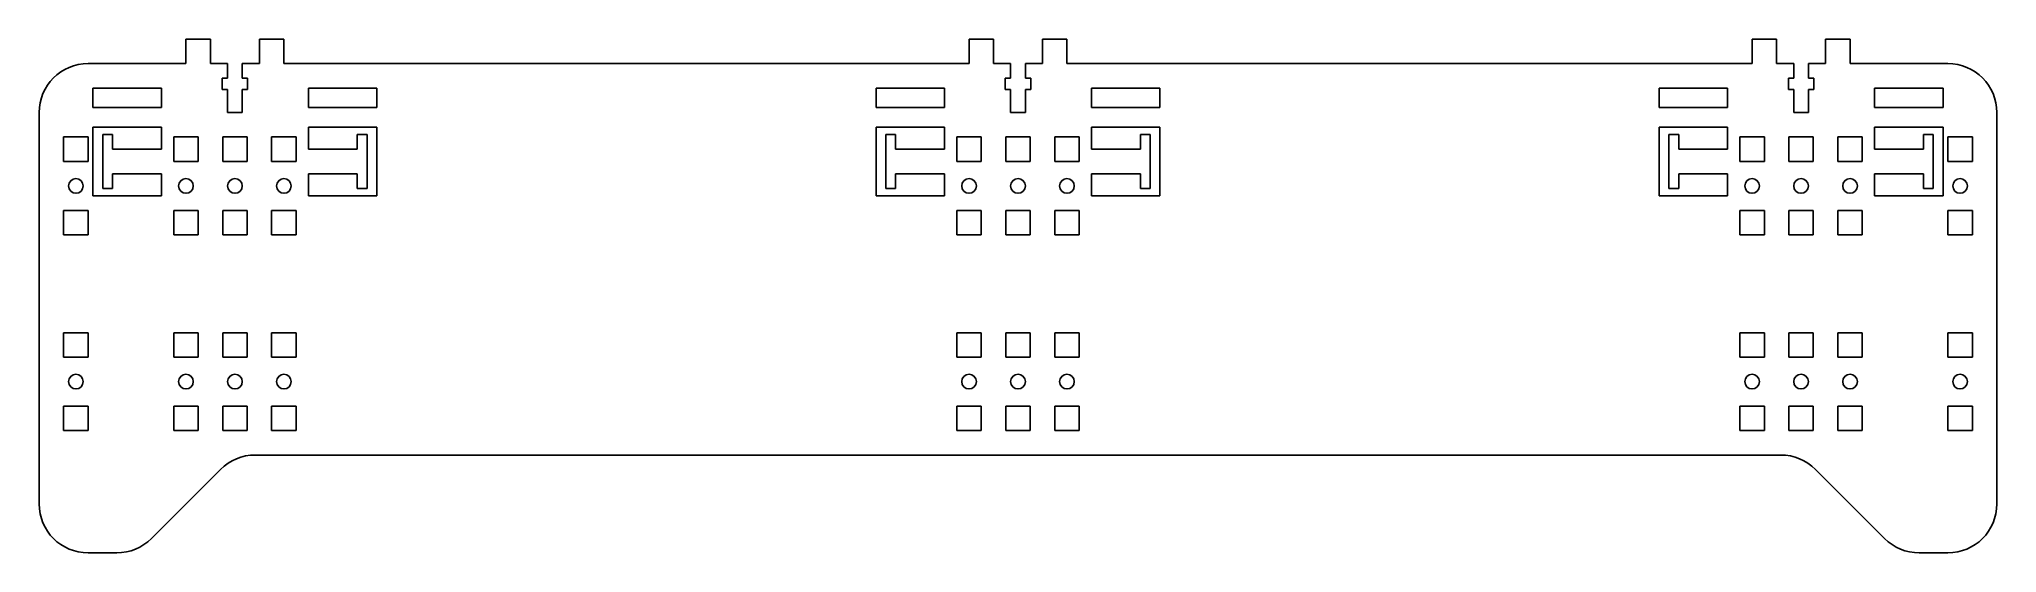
# Model space of a CAD drawing. Header units: millimetres. Extents: x -200 to 200, y -100 to 5.
import ezdxf

# ---------------------------------------------------------------- set-up
doc = ezdxf.new("R2010")
doc.units = ezdxf.units.MM

msp = doc.modelspace()

# ---------------------------------------------------------------- linework, layer by layer
at = {"color": 7, "linetype": 'Continuous', "lineweight": 25}
for p, q in [((-165, 5), (-170, 5)), ((-170, 5), (-170, 0)), ((-165, 0), (-165, 5)), ((-150, 5), (-155, 5)), ((-155, 5), (-155, 0)), ((-150, 0), (-150, 5)), ((-5, 5), (-10, 5)), ((-10, 5), (-10, 0)), ((-5, 0), (-5, 5)), ((10, 5), (5, 5)), ((5, 5), (5, 0)), ((10, 0), (10, 5)), ((155, 5), (150, 5)), ((150, 5), (150, 0)), ((155, 0), (155, 5)), ((170, 5), (165, 5)), ((165, 5), (165, 0)), ((170, 0), (170, 5)), ((-170, 0), (-190, 0)), ((-161.5, 0), (-165, 0)), ((-161.5, -3), (-161.5, 0)), ((-155, 0), (-158.5, 0)), ((-158.5, 0), (-158.5, -3)), ((-10, 0), (-150, 0)), ((-1.5, 0), (-5, 0)), ((-1.5, -3), (-1.5, 0)), ((5, 0), (1.5, 0)), ((1.5, 0), (1.5, -3)), ((150, 0), (10, 0)), ((158.5, 0), (155, 0)), ((158.5, -3), (158.5, 0)), ((165, 0), (161.5, 0)), ((161.5, 0), (161.5, -3)), ((190, 0), (170, 0)), ((-162.6, -5.3), (-162.6, -3)), ((-162.6, -3), (-161.5, -3)), ((-158.5, -3), (-157.4, -3)), ((-157.4, -3), (-157.4, -5.3)), ((-2.6, -5.3), (-2.6, -3)), ((-2.6, -3), (-1.5, -3)), ((1.5, -3), (2.6, -3)), ((2.6, -3), (2.6, -5.3)), ((157.4, -5.3), (157.4, -3)), ((157.4, -3), (158.5, -3)), ((161.5, -3), (162.6, -3)), ((162.6, -3), (162.6, -5.3)), ((-189, -5), (-189, -9)), ((-175, -5), (-189, -5)), ((-175, -9), (-175, -5)), ((-161.5, -5.3), (-162.6, -5.3)), ((-161.5, -10), (-161.5, -5.3)), ((-157.4, -5.3), (-158.5, -5.3)), ((-158.5, -5.3), (-158.5, -10)), ((-145, -5), (-145, -9)), ((-131, -5), (-145, -5)), ((-131, -9), (-131, -5)), ((-29, -5), (-29, -9)), ((-15, -5), (-29, -5)), ((-15, -9), (-15, -5)), ((-1.5, -5.3), (-2.6, -5.3)), ((-1.5, -10), (-1.5, -5.3)), ((2.6, -5.3), (1.5, -5.3)), ((1.5, -5.3), (1.5, -10)), ((15, -5), (15, -9)), ((29, -5), (15, -5)), ((29, -9), (29, -5)), ((131, -5), (131, -9)), ((145, -5), (131, -5)), ((145, -9), (145, -5)), ((158.5, -5.3), (157.4, -5.3)), ((158.5, -10), (158.5, -5.3)), ((162.6, -5.3), (161.5, -5.3)), ((161.5, -5.3), (161.5, -10)), ((175, -5), (175, -9)), ((189, -5), (175, -5)), ((189, -9), (189, -5)), ((-200, -10), (-200, -90)), ((-189, -9), (-175, -9)), ((-158.5, -10), (-161.5, -10)), ((-145, -9), (-131, -9)), ((-29, -9), (-15, -9)), ((1.5, -10), (-1.5, -10)), ((15, -9), (29, -9)), ((131, -9), (145, -9)), ((161.5, -10), (158.5, -10)), ((175, -9), (189, -9)), ((200, -90), (200, -10)), ((-195, -15), (-195, -20)), ((-190, -15), (-195, -15)), ((-190, -20), (-190, -15)), ((-189, -13), (-189, -27)), ((-175, -13), (-189, -13)), ((-187, -14.5), (-185, -14.5)), ((-187, -25.5), (-187, -14.5)), ((-185, -14.5), (-185, -17.5)), ((-175, -17.5), (-175, -13)), ((-172.5, -15), (-172.5, -20)), ((-167.5, -15), (-172.5, -15)), ((-167.5, -20), (-167.5, -15)), ((-162.5, -15), (-162.5, -20)), ((-157.5, -15), (-162.5, -15)), ((-157.5, -20), (-157.5, -15)), ((-152.5, -15), (-152.5, -20)), ((-147.5, -15), (-152.5, -15)), ((-147.5, -20), (-147.5, -15)), ((-145, -13), (-145, -17.5)), ((-131, -13), (-145, -13)), ((-135, -14.5), (-133, -14.5)), ((-135, -17.5), (-135, -14.5)), ((-133, -14.5), (-133, -25.5)), ((-131, -27), (-131, -13)), ((-29, -13), (-29, -27)), ((-15, -13), (-29, -13)), ((-27, -14.5), (-25, -14.5)), ((-27, -25.5), (-27, -14.5)), ((-25, -14.5), (-25, -17.5)), ((-15, -17.5), (-15, -13)), ((-12.5, -15), (-12.5, -20)), ((-7.5, -15), (-12.5, -15)), ((-7.5, -20), (-7.5, -15)), ((-2.5, -15), (-2.5, -20)), ((2.5, -15), (-2.5, -15)), ((2.5, -20), (2.5, -15)), ((7.5, -15), (7.5, -20)), ((12.5, -15), (7.5, -15)), ((12.5, -20), (12.5, -15)), ((15, -13), (15, -17.5)), ((29, -13), (15, -13)), ((25, -14.5), (27, -14.5)), ((25, -17.5), (25, -14.5)), ((27, -14.5), (27, -25.5)), ((29, -27), (29, -13)), ((131, -13), (131, -27)), ((145, -13), (131, -13)), ((133, -14.5), (135, -14.5)), ((133, -25.5), (133, -14.5)), ((135, -14.5), (135, -17.5)), ((145, -17.5), (145, -13)), ((147.5, -15), (147.5, -20)), ((152.5, -15), (147.5, -15)), ((152.5, -20), (152.5, -15)), ((157.5, -15), (157.5, -20)), ((162.5, -15), (157.5, -15)), ((162.5, -20), (162.5, -15)), ((167.5, -15), (167.5, -20)), ((172.5, -15), (167.5, -15)), ((172.5, -20), (172.5, -15)), ((175, -13), (175, -17.5)), ((189, -13), (175, -13)), ((185, -14.5), (187, -14.5)), ((185, -17.5), (185, -14.5)), ((187, -14.5), (187, -25.5)), ((189, -27), (189, -13)), ((190, -15), (190, -20)), ((195, -15), (190, -15)), ((195, -20), (195, -15)), ((-195, -20), (-190, -20)), ((-185, -17.5), (-175, -17.5)), ((-172.5, -20), (-167.5, -20)), ((-162.5, -20), (-157.5, -20)), ((-152.5, -20), (-147.5, -20)), ((-145, -17.5), (-135, -17.5)), ((-25, -17.5), (-15, -17.5)), ((-12.5, -20), (-7.5, -20)), ((-2.5, -20), (2.5, -20)), ((7.5, -20), (12.5, -20)), ((15, -17.5), (25, -17.5)), ((135, -17.5), (145, -17.5)), ((147.5, -20), (152.5, -20)), ((157.5, -20), (162.5, -20)), ((167.5, -20), (172.5, -20)), ((175, -17.5), (185, -17.5)), ((190, -20), (195, -20)), ((-185, -22.5), (-185, -25.5)), ((-175, -22.5), (-185, -22.5)), ((-175, -27), (-175, -22.5)), ((-145, -22.5), (-145, -27)), ((-135, -22.5), (-145, -22.5)), ((-135, -25.5), (-135, -22.5)), ((-25, -22.5), (-25, -25.5)), ((-15, -22.5), (-25, -22.5)), ((-15, -27), (-15, -22.5)), ((15, -22.5), (15, -27)), ((25, -22.5), (15, -22.5)), ((25, -25.5), (25, -22.5)), ((135, -22.5), (135, -25.5)), ((145, -22.5), (135, -22.5)), ((145, -27), (145, -22.5)), ((175, -22.5), (175, -27)), ((185, -22.5), (175, -22.5)), ((185, -25.5), (185, -22.5)), ((-189, -27), (-175, -27)), ((-185, -25.5), (-187, -25.5)), ((-145, -27), (-131, -27)), ((-133, -25.5), (-135, -25.5)), ((-29, -27), (-15, -27)), ((-25, -25.5), (-27, -25.5)), ((15, -27), (29, -27)), ((27, -25.5), (25, -25.5)), ((131, -27), (145, -27)), ((135, -25.5), (133, -25.5)), ((175, -27), (189, -27)), ((187, -25.5), (185, -25.5)), ((-190, -30), (-195, -30)), ((-195, -30), (-195, -35)), ((-190, -35), (-190, -30)), ((-167.5, -30), (-172.5, -30)), ((-172.5, -30), (-172.5, -35)), ((-167.5, -35), (-167.5, -30)), ((-157.5, -30), (-162.5, -30)), ((-162.5, -30), (-162.5, -35)), ((-157.5, -35), (-157.5, -30)), ((-147.5, -30), (-152.5, -30)), ((-152.5, -30), (-152.5, -35)), ((-147.5, -35), (-147.5, -30)), ((-7.5, -30), (-12.5, -30)), ((-12.5, -30), (-12.5, -35)), ((-7.5, -35), (-7.5, -30)), ((2.5, -30), (-2.5, -30)), ((-2.5, -30), (-2.5, -35)), ((2.5, -35), (2.5, -30)), ((12.5, -30), (7.5, -30)), ((7.5, -30), (7.5, -35)), ((12.5, -35), (12.5, -30)), ((152.5, -30), (147.5, -30)), ((147.5, -30), (147.5, -35)), ((152.5, -35), (152.5, -30)), ((162.5, -30), (157.5, -30)), ((157.5, -30), (157.5, -35)), ((162.5, -35), (162.5, -30)), ((172.5, -30), (167.5, -30)), ((167.5, -30), (167.5, -35)), ((172.5, -35), (172.5, -30)), ((195, -30), (190, -30)), ((190, -30), (190, -35)), ((195, -35), (195, -30)), ((-195, -35), (-190, -35)), ((-172.5, -35), (-167.5, -35)), ((-162.5, -35), (-157.5, -35)), ((-152.5, -35), (-147.5, -35)), ((-12.5, -35), (-7.5, -35)), ((-2.5, -35), (2.5, -35)), ((7.5, -35), (12.5, -35)), ((147.5, -35), (152.5, -35)), ((157.5, -35), (162.5, -35)), ((167.5, -35), (172.5, -35)), ((190, -35), (195, -35)), ((-195, -55), (-195, -60)), ((-190, -55), (-195, -55)), ((-190, -60), (-190, -55)), ((-172.5, -55), (-172.5, -60)), ((-167.5, -55), (-172.5, -55)), ((-167.5, -60), (-167.5, -55)), ((-162.5, -55), (-162.5, -60)), ((-157.5, -55), (-162.5, -55)), ((-157.5, -60), (-157.5, -55)), ((-152.5, -55), (-152.5, -60)), ((-147.5, -55), (-152.5, -55)), ((-147.5, -60), (-147.5, -55)), ((-12.5, -55), (-12.5, -60)), ((-7.5, -55), (-12.5, -55)), ((-7.5, -60), (-7.5, -55)), ((-2.5, -55), (-2.5, -60)), ((2.5, -55), (-2.5, -55)), ((2.5, -60), (2.5, -55)), ((7.5, -55), (7.5, -60)), ((12.5, -55), (7.5, -55)), ((12.5, -60), (12.5, -55)), ((147.5, -55), (147.5, -60)), ((152.5, -55), (147.5, -55)), ((152.5, -60), (152.5, -55)), ((157.5, -55), (157.5, -60)), ((162.5, -55), (157.5, -55)), ((162.5, -60), (162.5, -55)), ((167.5, -55), (167.5, -60)), ((172.5, -55), (167.5, -55)), ((172.5, -60), (172.5, -55)), ((190, -55), (190, -60)), ((195, -55), (190, -55)), ((195, -60), (195, -55)), ((-195, -60), (-190, -60)), ((-172.5, -60), (-167.5, -60)), ((-162.5, -60), (-157.5, -60)), ((-152.5, -60), (-147.5, -60)), ((-12.5, -60), (-7.5, -60)), ((-2.5, -60), (2.5, -60)), ((7.5, -60), (12.5, -60)), ((147.5, -60), (152.5, -60)), ((157.5, -60), (162.5, -60)), ((167.5, -60), (172.5, -60)), ((190, -60), (195, -60)), ((-190, -70), (-195, -70)), ((-195, -70), (-195, -75)), ((-190, -75), (-190, -70)), ((-167.5, -70), (-172.5, -70)), ((-172.5, -70), (-172.5, -75)), ((-167.5, -75), (-167.5, -70)), ((-157.5, -70), (-162.5, -70)), ((-162.5, -70), (-162.5, -75)), ((-157.5, -75), (-157.5, -70)), ((-147.5, -70), (-152.5, -70)), ((-152.5, -70), (-152.5, -75)), ((-147.5, -75), (-147.5, -70)), ((-7.5, -70), (-12.5, -70)), ((-12.5, -70), (-12.5, -75)), ((-7.5, -75), (-7.5, -70)), ((2.5, -70), (-2.5, -70)), ((-2.5, -70), (-2.5, -75)), ((2.5, -75), (2.5, -70)), ((12.5, -70), (7.5, -70)), ((7.5, -70), (7.5, -75)), ((12.5, -75), (12.5, -70)), ((152.5, -70), (147.5, -70)), ((147.5, -70), (147.5, -75)), ((152.5, -75), (152.5, -70)), ((162.5, -70), (157.5, -70)), ((157.5, -70), (157.5, -75)), ((162.5, -75), (162.5, -70)), ((172.5, -70), (167.5, -70)), ((167.5, -70), (167.5, -75)), ((172.5, -75), (172.5, -70)), ((195, -70), (190, -70)), ((190, -70), (190, -75)), ((195, -75), (195, -70)), ((-195, -75), (-190, -75)), ((-172.5, -75), (-167.5, -75)), ((-162.5, -75), (-157.5, -75)), ((-152.5, -75), (-147.5, -75)), ((-12.5, -75), (-7.5, -75)), ((-2.5, -75), (2.5, -75)), ((7.5, -75), (12.5, -75)), ((147.5, -75), (152.5, -75)), ((157.5, -75), (162.5, -75)), ((167.5, -75), (172.5, -75)), ((190, -75), (195, -75)), ((-155.86, -80), (155.86, -80)), ((-177.07, -97.07), (-162.93, -82.93)), ((162.93, -82.93), (177.07, -97.07)), ((-190, -100), (-184.14, -100)), ((184.14, -100), (190, -100))]:
    msp.add_line(p, q, dxfattribs=at)
for centre in [(-192.5, -25), (-170, -25), (-160, -25), (-150, -25), (-10, -25), (0, -25), (10, -25), (150, -25), (160, -25), (170, -25), (192.5, -25), (-192.5, -65), (-170, -65), (-160, -65), (-150, -65), (-10, -65), (0, -65), (10, -65), (150, -65), (160, -65), (170, -65), (192.5, -65)]:
    msp.add_circle(centre, 1.5, dxfattribs=at)
for centre, start, end in [((-190, -10), 90, 180), ((190, -10), 0, 90), ((-155.86, -90), 90, 135), ((155.86, -90), 45, 90), ((-190, -90), 180, 270), ((190, -90), 270, 0), ((-184.14, -90), 270, 315), ((184.14, -90), 225, 270)]:
    msp.add_arc(centre, 10, start, end, dxfattribs=at)

doc.saveas('drawing.dxf')
